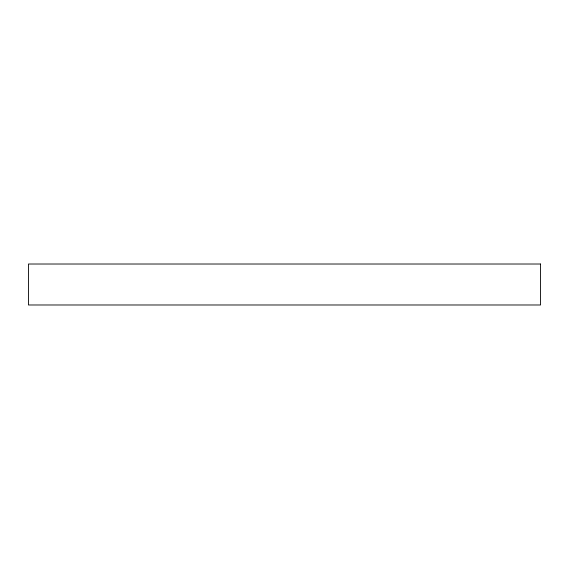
<?xml version="1.0" encoding="UTF-8"?>
<svg xmlns="http://www.w3.org/2000/svg" width="569" height="569" viewBox="0 0 569 569"><rect width="100%" height="100%" fill="white"/><g stroke="black" fill="none" stroke-linecap="round" stroke-linejoin="round"><path stroke-width="0.85" d="M540.55 264.016L28.45 264.016L28.45 304.984L540.55 304.984L540.55 264.016"/></g></svg>
